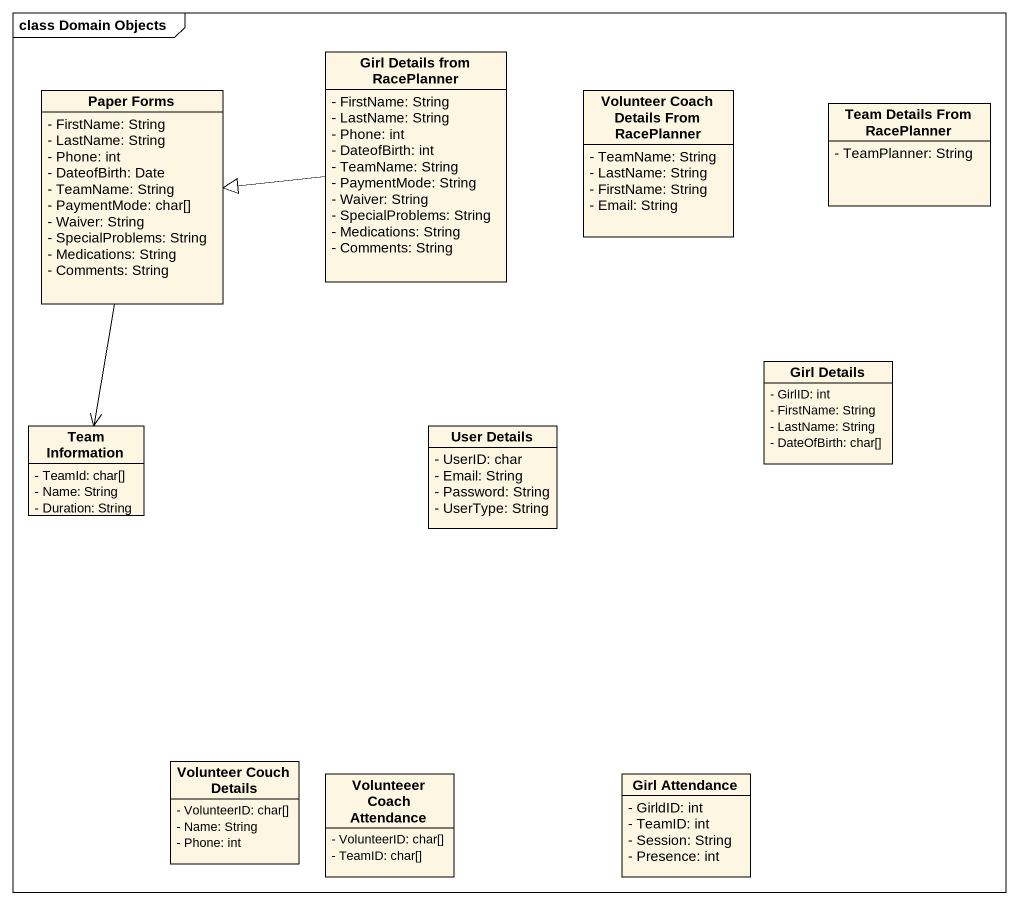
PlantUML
@startuml
mainframe class Domain Objects
hide circle
hide empty members
skinparam classAttributeIconSize 0
class "Girl Details from RacePlanner" as Girl_Details_from {
  - FirstName: String
  - LastName: String
  - Phone: int
  - DateofBirth: int
  - TeamName: String
  - PaymentMode: String
  - Waiver: String
  - SpecialProblems: String
  - Medications: String
  - Comments: String
}
class "Paper Forms" as Paper_Forms {
  - FirstName: String
  - LastName: String
  - Phone: int
  - DateofBirth: Date
  - TeamName: String
  - PaymentMode: char[]
  - Waiver: String
  - SpecialProblems: String
  - Medications: String
  - Comments: String
}
class "Volunteer Coach Details From RacePlanner" as Volunteer_Coach_Details {
  - TeamName: String
  - LastName: String
  - FirstName: String
  - Email: String
}
class "Team Details From RacePlanner" as Team_Details_From {
  - TeamPlanner: String
}
class "Girl Details" as Girl_Details {
  - GirlID: int
  - FirstName: String
  - LastName: String
  - DateOfBirth: char[]
}
class "Team Information" as Team_Information {
  - TeamId: char[]
  - Name: String
  - Duration: String
}
class "User Details" as User_Details {
  - UserID: char
  - Email: String
  - Password: String
  - UserType: String
}
class "Volunteer Couch Details" as Volunteer_Couch_Details {
  - VolunteerID: char[]
  - Name: String
  - Phone: int
}
class "Volunteeer Coach Attendance" as Volunteeer_Coach_Attendance {
  - VolunteerID: char[]
  - TeamID: char[]
}
class "Girl Attendance" as Girl_Attendance {
  - GirldID: int
  - TeamID: int
  - Session: String
  - Presence: int
}
Girl_Details_from -left-|> Paper_Forms
Paper_Forms --> Team_Information
@enduml
